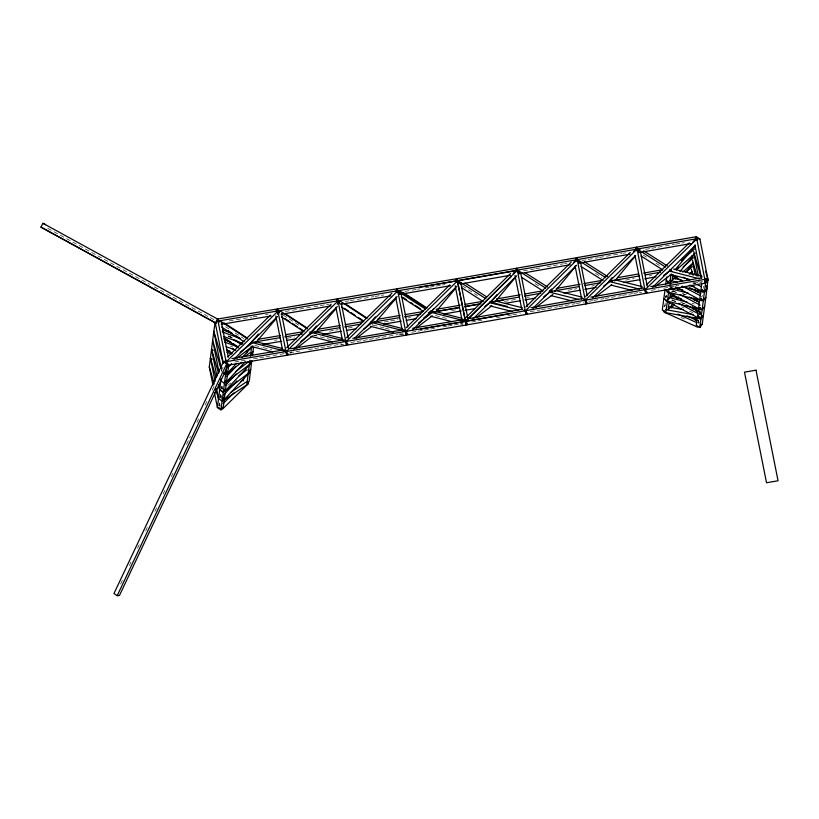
<?xml version="1.0" encoding="UTF-8"?>
<svg xmlns="http://www.w3.org/2000/svg" width="819" height="819" viewBox="0 0 819 819"><rect width="100%" height="100%" fill="white"/><g stroke="black" fill="none" stroke-linecap="round" stroke-linejoin="round"><path stroke-width="0.61" stroke-dasharray="4.09 3.07" d="M220.618 397.799L220.935 395.26M221.734 388.912L222.051 386.384M703.152 288.442L703.449 286.22M664.711 306.623L665.171 303.173M665.96 297.43L666.267 295.137M700.184 310.688L699.876 312.909L698.064 315.448M120.618 584.029L122.799 579.412M129.341 565.56L130.979 562.1M137.51 548.249L139.148 544.789M145.69 530.947L147.328 527.487M154.955 511.322L156.593 507.862M163.124 494.021L164.762 490.561M171.304 476.709L172.942 473.249M179.474 459.398L181.654 454.78M186.568 444.4L190.377 436.322M196.918 422.471L198.556 419.011M205.088 405.159L207.268 400.542M212.182 390.161L214.906 384.387M221.447 370.546L223.075 367.076M671.621 292.25L673.238 290.325M665.212 297.573L666.83 295.649M221.017 388.319L222.389 386.865M218.509 398.648L221.273 395.751M701.238 297.051L702.62 295.608M698.146 315.571L700.214 313.401L699.498 310.964M663.974 306.572L665.765 304.822M674.969 286.926L676.863 285.237M289.803 353.48L291.789 351.955M227.702 385.391L230.712 383.097M523.402 270.884L534.623 268.898M535.872 268.683L542.106 267.578M547.092 266.697L552.078 265.817M553.327 265.602L563.298 263.841M564.547 263.616L567.045 263.175M582.012 260.534L587.008 259.654M588.257 259.439L598.239 257.678M599.488 257.453L621.938 253.491M623.187 253.276L625.685 252.836M568.079 290.223L573.075 289.342M574.324 289.117L576.822 288.677M591.789 286.036L594.287 285.596M530.262 311.67L540.233 309.91M541.482 309.684L546.468 308.804M547.716 308.579L557.688 306.818M558.937 306.593L563.922 305.712M565.171 305.487L575.143 303.726M576.392 303.501L583.875 302.18M504.391 301.412L518.13 299.007M526.873 297.471L529.371 297.031M625.45 280.108L634.172 278.573M649.129 275.942L651.617 275.501M471.672 321.969L476.658 321.089M477.907 320.874L482.882 319.994M496.59 317.588L500.327 316.933M507.811 315.622L511.547 314.967M512.796 314.742L520.27 313.431M588.861 301.3L592.608 300.645M593.857 300.419L603.838 298.659M605.087 298.444L610.073 297.563M611.322 297.348L621.304 295.587M622.553 295.362L627.549 294.482M628.787 294.267L632.534 293.611M633.783 293.386L638.779 292.506M645.638 249.345L650.634 248.474M651.883 248.259L656.869 247.389M658.118 247.174L674.354 244.359M675.603 244.144L680.599 243.274M681.848 243.059L684.336 242.629M451.801 310.503L455.559 309.858M651.228 290.336L658.722 289.046M663.718 288.186L668.713 287.326M669.962 287.111L678.695 285.606M693.683 283.026L702.426 281.521M411.844 332.227L416.83 331.378M418.079 331.163L423.054 330.313M424.303 330.098L429.279 329.248M430.528 329.033L438.001 327.754M442.987 326.904L446.713 326.259M447.962 326.054L452.948 325.194M454.187 324.989L459.172 324.129M460.421 323.914L462.909 323.495M405.006 291.38L416.206 289.465M417.455 289.25L419.942 288.831M424.928 287.981L428.654 287.346M429.903 287.131L434.889 286.281M436.128 286.066L441.113 285.217M442.352 285.002L444.85 284.582M229.269 320.894L251.73 317.117M252.979 316.912L257.975 316.062M265.458 314.803L267.956 314.383M345.208 301.443L348.945 300.819M350.184 300.614L373.853 296.632M375.092 296.427L380.077 295.587M381.316 295.372L383.814 294.953M274.641 340.346L277.129 339.926M287.09 338.257L294.564 337.008M384.306 321.959L389.301 321.109M390.55 320.905L398.034 319.635M408.016 317.956L410.514 317.537M234.858 361.957L239.844 361.118M241.093 360.913L246.089 360.073M253.573 358.814L258.558 357.975M259.807 357.76L264.803 356.92M266.052 356.715L284.766 353.573M350.798 342.526L355.784 341.687M357.023 341.472L362.008 340.632M363.257 340.428L368.233 339.588M369.482 339.383L374.467 338.544M375.706 338.329L380.692 337.489M381.941 337.285L398.126 334.561M399.375 334.347L403.112 333.722M285.391 311.455L312.807 306.869M314.056 306.664L319.041 305.835M320.29 305.62L325.266 304.791M326.515 304.576L329.013 304.166M329.433 331.163L334.418 330.323M335.667 330.118L338.165 329.699M348.126 328.03L354.361 326.986M313.964 335.851L316.462 335.432M289.731 352.733L294.717 351.904M295.956 351.699L300.942 350.86M308.425 349.611L313.411 348.781M314.66 348.566L319.635 347.737M320.884 347.532L325.87 346.693M327.119 346.488L342.076 343.99M665.581 296.191L667.444 296.652M639.414 292.25L641.881 292.864M692.782 283.077L695.188 283.681M670.515 286.773L672.911 287.387M671.734 291.103L677.733 292.639M682.534 293.867L686.138 294.779M691.973 303.358L694.369 303.972M671.723 300.307L677.733 301.842M682.534 303.071L684.93 303.685M435.513 315.581L447.553 318.642M460.667 323.894L463.073 324.508M698.075 281.572L701.781 282.524M373.188 325.061L384.06 327.866M385.268 328.173L390.1 329.422M399.672 333.804L404.504 335.043M313.37 335.084L331.5 339.772M339.885 343.857L344.717 345.106M254.822 345.423L262.06 347.297M263.268 347.604L271.724 349.795M230.374 346.109L232.739 346.969M227.999 335.913L232.729 337.643M681.009 317.465L684.408 318.98M218.192 404.965L219.727 405.733M693.56 282.586L695.802 283.773M669.318 286.466L671.549 287.653M682.759 293.581L685.001 294.768M673.29 290.899L676.648 292.68M680.425 301.883L684.909 304.258M672.082 299.795L676.566 302.17M681.766 306.879L684.008 308.067M689.608 311.025L692.966 312.807M47.737 228.317L149.713 284.377M154.197 286.834L209.101 317.014M210.227 317.639L214.701 320.096M595.515 273.372L601.801 277.365M643.069 254.965L647.379 257.719M655.999 263.237L660.309 265.991M535.206 283.661L539.516 286.404M462.407 285.862L477.436 295.516M283.272 315.11L300.389 326.177M225.553 326.791L229.832 329.555M235.176 333.016L243.734 338.544M230.344 336.722L232.473 338.114M228.266 336.066L231.47 338.145M665.089 295.987L666.779 297.205M220.434 387.203L222.246 388.871L221.775 386.445M219.308 396.089L221.13 397.747L220.413 394.103M371.672 323.136L372.911 325.43M699.344 312.121L700.05 314.557M220.475 394.461L221.181 396.898M221.447 386.752L222.154 389.199M221.314 386.64L222.021 389.076M219.973 394.41L221.038 398.075M221.447 369.523L221.939 371.98M699.836 311.2L700.317 313.667M699.549 310.626L700.286 314.312M699.426 310.862L700.163 314.547M699.354 311.752L699.846 314.209M698.627 320.086L699.119 322.553M698.515 320.976L699.006 323.444M698.157 320.638L698.648 323.096M219.646 403.317L220.137 405.774M219.287 402.979L220.024 406.664"/><path stroke-width="1.23" d="M225.542 380.528L225.45 382.893L250.512 363.728L250.604 361.353M226.709 371.631L226.617 373.996L241.636 362.5M251.648 354.842L251.74 352.467M701.023 289.609L701.74 283.261M216.39 320.72L217.598 319.031L456.859 278.695L696.345 236.701L705.579 283.077L699.825 327.539L696.263 325.184L697.153 318.519M212.981 385.37L209.295 366.922L213.82 331.378L223.28 363.052L226.382 361.64L465.663 321.283L645.157 289.65L645.659 293.397L466.103 325.041L226.832 365.407L217.608 319.021L217.895 321.539M243.417 380.907L243.847 377.467M249.232 365.335L246.847 384.408L249.263 381.019L251.812 360.677L249.396 364.066L249.887 360.258M214.445 392.762L217.393 407.524L220.956 409.879L226.668 366.523M224.345 398.884L223.382 406.49L220.956 409.879M225.46 390.008L224.498 397.614L222.082 401.003L218.509 398.648L215.673 388.882M221.069 378.654L217.393 407.524L219.308 407.77M226.617 380.958L225.624 388.738L223.198 392.127L219.635 389.762L218.571 386.107M252.467 355.6L253.552 347.348M665.796 284.06L666.738 276.914M670.956 274.201L669.809 283.087L666.246 280.722M672.89 274.621L672.235 279.699L670.413 282.238M227.784 372.061L226.761 379.852L224.334 383.231L220.772 380.876M691.799 257.893L692.086 255.671M700.88 290.714L699.866 298.505L703.429 300.86L705.845 297.471L708.005 279.688L699.907 239.056L696.345 236.701L696.662 239.209M246.969 352.825L247.266 350.604M251.72 346.294L250.542 355.18L252.958 351.791M668.621 291.973L665.059 289.619L662.284 310.012L665.847 312.367L669.072 288.636M699.713 299.611L698.668 307.401L702.231 309.756L704.647 306.378L705.845 297.471L704.473 298.925M699.825 327.539L702.241 324.16L704.647 306.378M668.273 308.978L669.205 302.088M670.29 294.154L669.829 297.492L668.017 300.03M697.46 316.298L698.515 308.517M228.757 365.376L227.928 370.956L225.512 374.334L223.72 373.157L225.512 374.334M213.82 331.378L215.182 322.41L218.294 321.007L457.575 280.671L459.469 280.927M223.7 397.143L222.932 400.819L247.696 384.224L248.208 381.777M117.189 595.7L226.73 363.759L223.515 361.558L113.974 593.509L117.189 595.7L119.472 595.454L228.47 364.66M217.885 319.338L215.868 323.147L40.95 227.109L42.967 223.3L45.557 224.601M248.28 372.942L250.696 369.553M639.977 249.457L637.1 249.078L645.648 293.397L705.579 283.077L708.005 279.688L705.568 271.161M701.023 318.652L698.351 316.881L701.023 318.652L703.439 315.274L702.067 316.718M218.745 322.604L220.004 320.874L247.666 338.933M398.249 292.465L399.518 290.735L426.095 308.087M277.406 314.25L279.934 310.79L307.473 328.89M337.223 304.248L339.752 300.788L366.236 318.181M668.324 309.654L672.972 303.777M676.842 298.874L678.388 296.908M549.017 292.004L551.422 289.107M573.822 262.049L575.429 260.114L577.129 261.333M554.832 291.533L575.634 266.41M608.906 281.439L612.11 277.569M633.722 251.494L635.319 249.56L637.028 250.768M614.721 280.968L635.524 255.856M513.185 273.577L515.591 270.679L517.291 271.898M494.891 302.057L515.775 276.976M692.854 242.035L695.27 239.148L696.969 240.366M675.347 269.492L695.454 245.444M507.452 306.501L490.663 302.221L497.133 294.523M676.504 269.205L678.132 267.281M673.413 279.351L675.849 276.464M679.893 271.652L694.471 254.351M686.005 271.898L693.304 263.247M671.027 297.143L673.453 294.256M677.508 289.455L679.125 287.53M690.478 274.068L692.096 272.143M429.688 313.523L433.742 308.722M435.258 312.438L455.569 288.421M250.204 343.673L258.364 334.091M255.784 342.608L276.177 318.663M369.778 323.618L375.501 316.912M375.358 322.563L395.772 298.607M309.961 333.63L316.503 325.972M315.54 332.586L335.985 308.65M226.883 376.238L235.616 366.892M225.962 382.412L245.178 361.834M250.419 356.224L252.16 354.351M225.747 385.125L236.22 373.904M224.304 389.373L224.826 391.298L251.023 363.237M223.751 394.942L236.845 380.917M228.061 367.342L231.552 363.595M236.742 363.226L227.129 373.515L225.42 371.887M241.984 357.616L252.467 346.406M226.034 360.145L223.28 363.052L215.182 322.41M705.057 282.32L706.664 280.63L706.07 278.378M705.251 282.596L708.005 279.699L705.855 278.45M525.87 306.941L571.263 262.08M579.289 262.582L576.515 257.668L577.16 259.654L525.44 310.8L525.911 314.547L517.352 270.209M532.985 308.333L576.566 265.274M466.052 317.444L510.513 273.536M519.441 273.147L516.666 268.233L517.342 270.219L465.632 321.294L466.103 325.041L456.859 278.695L457.534 280.682L637.049 249.099L639.178 252.027M473.177 318.847L516.717 275.839M585.718 296.345L630.251 252.406M699.907 239.056L697.03 238.687L637.069 249.089L636.414 247.103L637.049 249.099L585.288 300.215L583.752 299.426M592.833 297.747L635.544 255.61M223.177 403.491L233.886 392.946M248.464 383.589L222.584 409.05L221.038 408.282M406.275 327.682L449.805 284.869M404.33 330.743L405.886 331.5L457.504 280.774L461.783 283.548M412.489 329.985L456.92 286.281M511.005 276.74L465.591 321.386L459.592 319.85M646.529 284.899L689.27 242.885M652.733 287.213L695.474 245.198M671.048 308.036L674.61 304.525M227.713 356.92L270.424 315.1M280.108 311.179L278.194 310.933L226.392 361.629L228.46 364.578M233.917 359.244L277.539 316.533M286.681 347.747L331.163 304.207M340.09 303.859L337.315 298.935L338.052 300.911L286.292 351.556L286.722 355.333L277.508 308.937L279.576 312.878M293.796 349.181L337.367 306.521M346.498 337.756L391.851 293.274M339.926 301.177L338.012 300.931L346.55 345.342L346.14 341.564L397.809 290.847L397.092 288.882L399.867 293.806L396.724 291.994M354.525 338.288L397.143 296.468M672.819 296.673L674.713 294.983M681.408 260.677L694.666 248.833M676.371 269.994L695.311 253.071M683.087 267.025L693.498 257.729M675.214 278.88L677.108 277.191M682.79 272.113L693.202 262.807M685.687 272.543L692.301 266.625M689.168 274.242L692.004 271.713M300.88 341.523L312.756 332.371M296.734 348.136L312.582 335.933M363.667 329.228L372.573 322.358M356.562 338.134L371.416 326.679M240.049 352.334L252.979 342.403M236.906 358.19L252.825 345.956M418.54 322.962L432.473 312.254L430.354 310.862M416.39 328.05L432.309 315.806M244.779 356.654L249.785 352.815M235.616 371.672L248.638 361.701M238.831 375.931L246.857 369.799M224.826 391.298L249.897 372.123L249.375 370.188M423.781 317.874L430.804 312.51M484.828 306.521L491.881 301.136M467.598 319.85L465.591 321.386L457.504 280.774M476.791 317.301L491.912 305.753M543.724 296.795L551.832 290.632M535.636 307.575L552.866 294.482M603.593 286.22L611.721 280.067M595.495 296.99L611.742 284.684M663.441 275.675L671.539 269.533M655.364 286.445L671.56 274.15M240.714 381.623L242.782 380.241M230.927 392.301L246.396 381.93M704.903 281.101L708.005 279.699L705.128 279.32L645.177 289.639L643.652 288.872M700.173 325.092L702.241 324.16M519.062 273.751L570.188 264.732M578.91 263.186L630.067 254.166M556.347 288.452L580.057 284.265M583.804 283.609L602.518 280.303M550.757 291.544L579.453 286.476M584.438 285.596L600.665 282.739M563.738 293.089L579.954 290.233M584.94 289.353L596.171 287.367M530.999 307.698L583.363 298.433M460.503 283.998L510.339 275.276M496.406 298.966L520.137 294.809M525.133 293.929L542.618 290.868M617.475 277.672L638.666 273.935M643.642 273.065L662.336 269.768M490.806 302.057L519.543 297.021M524.539 296.14L540.775 293.294M610.646 280.968L639.311 275.931M645.536 274.836L660.493 272.205M505.036 303.399L520.034 300.768M525.03 299.897L535.022 298.147M623.607 282.535L639.803 279.678M644.788 278.808L656.009 276.832M469.942 318.427L522.276 309.244M590.857 297.113L643.263 287.878M638.8 252.631L691.246 243.53M395.147 291.503L397.645 291.073M420.086 287.213L517.362 270.485L519.502 271.867M436.322 309.326L460.104 305.231M465.12 304.371L482.647 301.361M459.541 307.432L428.286 312.797M464.547 306.572L480.825 303.767M417.086 314.875L419.574 314.445M432.043 312.295L459.479 307.586M464.475 306.726L479.432 304.146M490.663 302.221L493.151 301.791M496.898 301.146L503.132 300.082M443.724 313.994L461.251 310.974M465.008 310.329L475.02 308.609M650.757 286.578L701.955 277.764M412.653 328.255L463.708 319.512M420.7 329.105L509.234 313.872M399.488 294.41L450.542 285.708M221.232 324.344L271.15 315.95M340.96 304.258L390.776 295.884M258.046 339.301L280.456 335.534M285.432 334.705L302.866 331.777M377.641 319.246L400.102 315.448M405.098 314.609L422.573 311.66M251.3 342.526L279.934 337.725M284.92 336.885L302.344 333.957M370.874 322.481L399.58 317.639M404.576 316.799L420.792 314.066M262.919 344.41L281.603 341.277M286.578 340.438L296.539 338.769M383.783 324.14L401.249 321.191M406.244 320.352L416.226 318.673M231.931 358.609L284.336 349.805M352.876 338.339L403.941 329.74M281.132 314.271L330.989 305.927M317.813 329.269L340.243 325.512M345.229 324.682L362.674 321.754M311.066 332.494L339.731 327.692M344.717 326.863L360.913 324.15M322.696 334.387L341.39 331.255M346.376 330.426L356.347 328.747M290.571 348.761L344.154 339.803M668.263 306.93L683.343 309.623M665.765 309.674L693.396 314.619M615.008 279.822L642.127 286.64M610.135 281.746L639.711 289.189M611.066 285.125L632.022 290.387M555.118 290.397L582.227 297.195M550.245 292.322L578.583 299.426M551.177 295.69L572.133 300.952M495.188 300.921L522.379 307.78M490.305 302.825L518.734 310.002M489.977 305.897L512.233 311.507M673.597 278.173L681.992 280.323M670.003 280.395L677.2 282.227M689.188 285.288L693.99 286.517M670.874 283.773L668.478 283.169L667.894 280.907M681.674 286.527L703.265 292.045L702.671 289.783M675.306 287.991L682.514 289.834M670.362 288.636L688.369 293.233M701.576 298.618L701.596 300.624L666.789 291.748L700.399 309.531L700.388 307.514M670.505 295.976L681.306 298.73M669.154 297.532L687.161 302.129M700.399 309.531L665.581 300.645L699.191 318.427M435.493 311.548L461.977 318.304M429.361 311.885L464.26 320.792M430.579 316.226L452.242 321.744M403.337 331.06L405.733 331.675M673.617 269.011L702.067 276.3M669.983 271.222L699.661 278.829M670.863 274.6L690.652 279.678M374.396 321.355L402.18 328.511M370.679 322.307L404.504 331.03M370.679 326.331L393.632 332.248M314.578 331.378L342.393 338.575M309.654 332.012L344.717 341.093M310.862 336.353L332.627 341.984M256.03 341.718L282.586 348.577M251.095 342.352L284.889 351.085M251.095 346.376L272.829 351.986M224.007 339.721L231.101 342.311M224.58 342.076L237.602 346.836M226.218 346.734L235.688 350.194M227.6 350.337L229.965 351.197M226.996 352.252L231.726 353.982M222.809 329.955L232.279 333.415L228.04 330.559M222.205 331.879L239.967 338.38M223.843 336.537L242.782 343.468M405.251 330.374L407.596 331.378M686.926 315.96L697.112 320.516M677.856 314.168L697.112 322.768M664.014 312.131L697.993 327.313M396.253 290.09L397.809 290.847M336.476 300.143L338.032 300.901M284.736 350.798L286.292 351.556L288.349 354.514M456.019 279.903L457.565 280.661L459.633 283.609L456.49 281.818L455.661 280.282M275.88 309.766L278.204 310.913M40.95 227.109L216.226 323.229M515.816 269.451L517.352 270.229M464.107 320.516L465.632 321.294L467.731 324.222M695.485 237.919L697.02 238.698L645.188 289.65L647.276 292.578M575.655 258.886L577.19 259.664M523.904 310.022L525.44 310.8L527.538 313.718M635.554 248.321L637.08 249.109M683.476 277.262L689.076 280.221M696.928 284.367L701.412 286.732M670.249 274.56L682.575 281.071M690.427 285.217L702.753 291.728M689.547 287.643L700.757 293.571M682.319 286.148L700.245 295.628M667.976 282.852L670.218 284.039M676.934 287.592L701.586 300.624M689.475 297.133L699.559 302.467M680.005 294.451L700.173 305.129M686.025 304.842L698.351 311.363M678.797 303.358L697.849 313.431M42.967 223.3L218.233 319.41M584.623 261.885L607.647 276.546M578.542 260.36L605.753 277.682M609.93 280.344L612.028 281.675M581.07 266.513L603.04 280.497M643.632 250.778L667.331 265.929M638.441 249.805L665.386 267.025M669.696 269.779L671.846 271.161M641.113 256.06L662.663 269.84M524.969 272.584L547.624 287.029M518.703 270.925L545.669 288.124M549.989 290.878L552.139 292.25M521.386 277.191L542.956 290.94M465.141 283.057L486.619 296.847M458.916 281.398L485.759 298.638M490.059 301.392L492.199 302.774M461.547 287.653L483.026 301.443M232.453 348.423L235.667 350.491M226.73 349.805L232.074 353.265M399.785 292.455L425.45 309.05M235.688 340.182L242.096 344.338M233.61 339.527L241.093 344.369M225.686 338.81L229.965 341.574M233.169 343.652L237.449 346.417M223.607 338.145L238.585 347.829M403.665 292.792L427.057 308.057M403.265 297.635L406.459 299.723M410.708 302.498L412.837 303.88M414.967 305.272L420.28 308.743M401.249 296.969L423.577 311.548M224.181 322.932L247.584 338.206M235.483 335.421L239.742 338.196M221.734 327.109L244.072 341.687M344.922 303.542L367.158 318.161M344.502 308.394L348.74 311.179M350.86 312.571L355.098 315.356M358.272 317.444L362.51 320.219M341.462 307.023L363.697 321.642M285.104 313.554L307.34 328.173M284.684 318.407L289.977 321.887M292.096 323.28L297.389 326.761M299.508 328.153L303.747 330.937M281.634 317.035L303.88 331.654M216.933 376.238L211.517 349.17L213.298 350.348M215.08 381.419L210.411 358.046L212.193 359.224M663.851 298.515L667.413 300.88M223.198 392.127L219.635 389.762L218.653 384.848M248.188 370.505L249.897 372.123L223.7 400.174L221.99 398.556M587.387 303.122L585.288 300.215L577.2 259.633M405.886 331.5L407.954 334.449M224.764 361.466L226.136 363.431M346.109 341.554L348.167 344.512M276.3 310.524L277.129 312.059M698.423 315.52L699.979 318.796L664.803 312.51L663.769 310.319M704.913 281.091L705.579 283.077M691.308 269.236L693.089 275.338M697.368 289.967L698.085 292.403M696.17 298.863L696.877 301.31M694.952 307.76L695.669 310.196M220.874 368.325L212.653 340.284L219.052 372.266M211.517 349.17L218.642 373.556M706.306 286.138L707.012 288.575L704.596 291.953L701.914 290.192L704.596 291.953L707.012 288.564L706.521 286.107M692.505 260.329L697.123 276.187M210.411 358.046L216.083 377.569M209.295 366.922L214.261 383.998M693.662 251.433L700.624 275.839M640.468 251.914L647.338 286.322M634.971 255.405L641.605 288.585M580.579 262.479L587.203 295.649M575.081 265.96L581.705 299.14M520.73 273.044L527.354 306.245M514.987 275.307L521.857 309.725M213.82 331.378L221.202 368.294M216.554 388.8L218.509 398.648M694.901 245.014L701.535 278.265M693.939 253.91L698.341 276.064M692.772 262.817L695.218 275.123M698.146 289.885L698.638 292.352M691.574 271.713L692.065 274.181M695.003 288.943L695.485 291.4M696.959 298.792L697.44 301.249M693.785 297.84L694.277 300.297M695.74 307.688L696.478 311.374M692.577 306.726L693.069 309.193M694.788 317.803L695.28 320.26M460.923 283.507L467.792 317.967M455.18 285.77L462.049 320.229M401.156 293.704L407.77 326.965M397.788 290.878L406.337 335.278L405.917 331.511M395.659 297.195L402.272 330.456M341.38 303.757L348.229 338.257M335.882 307.248L342.496 340.52M281.552 313.759L288.411 348.259M275.819 316.021L282.668 350.512M221.417 322.614L228.276 357.094M756.009 370.188L744.481 372.164L766.523 482.749L778.05 480.773L756.009 370.188M585.759 303.951L585.257 300.194L585.759 303.951"/></g></svg>
